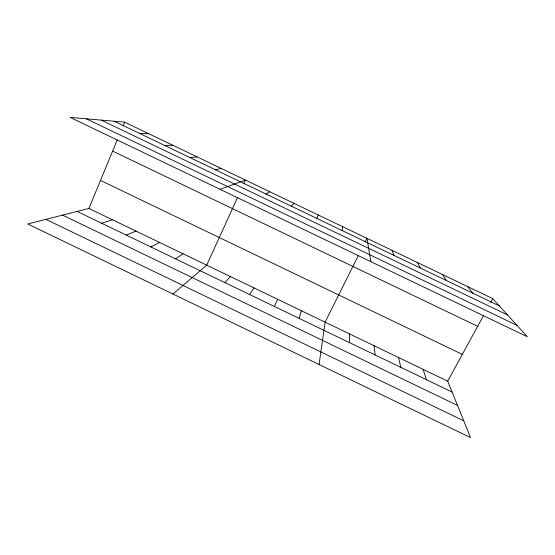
<?xml version="1.0" encoding="UTF-8"?>
<svg xmlns="http://www.w3.org/2000/svg" width="555" height="555" viewBox="0 0 555 555"><rect width="100%" height="100%" fill="white"/><g stroke="black" fill="none" stroke-linecap="round" stroke-linejoin="round"><path stroke-width="0.83" d="M349.525 342.643L349.581 333.937M342.227 230.582L342.608 226.641M319.07 364.517L325.112 322.157L358.433 255.383M299.145 318.376L301.386 310.731M88.911 208.43L447.705 381.181L470.529 437.59L27.75 223.977L88.911 208.43L117.278 139.888M123.037 125.978L124.618 122.156L492.757 298.611L527.25 336.712L70.152 117.41L124.618 122.156M316.78 218.386L318.293 214.986M237.589 197.407L206.724 265.151L172.966 294.032M243.763 183.858L245.483 180.084L220.037 189.324M274.378 306.443L277.687 299.318M365.1 242.029L366.952 238.31L370.858 261.683M447.705 381.181L483.578 315.427M490.759 302.274L492.757 298.611M249.625 294.525L254.01 287.92M224.907 282.62L230.353 276.529M291.361 206.196L293.997 203.338M175.54 258.838L183.115 253.788M265.963 194.021L269.73 191.711M150.891 246.968L159.528 242.431M126.276 235.112L135.968 231.088M101.676 223.263L112.429 219.752M215.257 169.712L221.258 168.477M189.942 157.571L197.067 156.878M164.655 145.452L172.889 145.292M139.395 133.339L148.747 133.72M114.163 121.247L499.368 305.916M101.246 120.123L507.541 314.942M86.379 118.825L516.962 325.348M112.637 151.099L477.64 326.319M100.504 180.43L462.322 354.388M77.11 211.427L452.103 392.052M62.576 215.125L457.521 405.448M45.898 219.364L463.751 420.829M467.539 286.526L472.978 293.262M442.356 274.454L446.615 280.629M417.193 262.39L420.281 268.003M392.059 250.347L393.981 255.39M423.132 369.352L426.413 379.682M398.594 357.538L400.759 367.32M374.07 345.73L375.125 354.978"/></g></svg>
